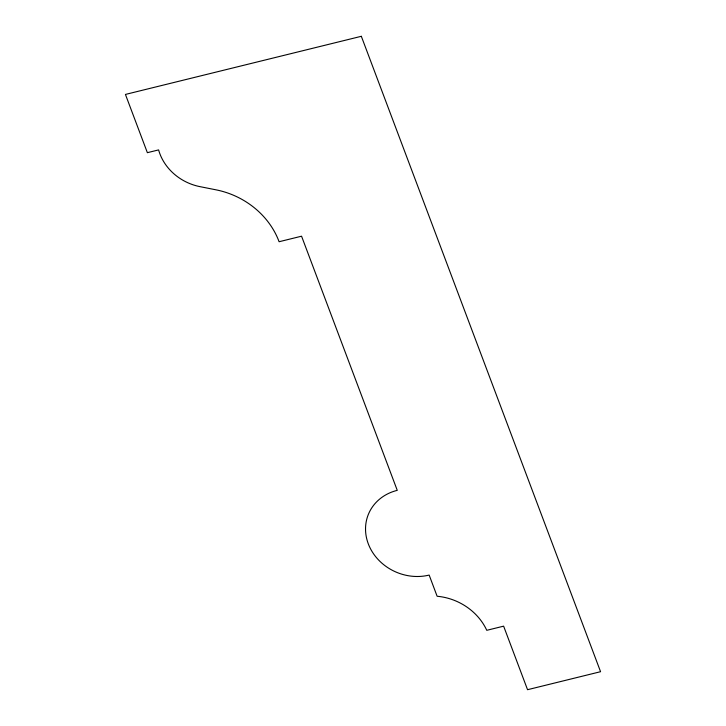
<?xml version="1.0" encoding="UTF-8"?>
<svg xmlns="http://www.w3.org/2000/svg" width="726" height="726" viewBox="0 0 726 726"><rect width="100%" height="100%" fill="white"/><g stroke="black" fill="none" stroke-linecap="round" stroke-linejoin="round"><path stroke-width="1.09" d="M361.33 36.3L125.435 94.434L147.369 152.678L158.604 149.91A50.239 44.522 22.5 0 0 200.013 186.655L215.985 189.822A78.798 69.832 22.5 0 1 279.093 241.731L301.562 236.195L397.258 490.349A48.442 42.934 22.5 0 0 368.273 543.783A48.442 42.934 22.5 0 0 429.157 575.074L437.125 596.255A55.911 49.55 22.5 0 1 486.774 630.313L503.626 626.157L527.548 689.7L600.565 671.704L361.33 36.3"/></g></svg>
